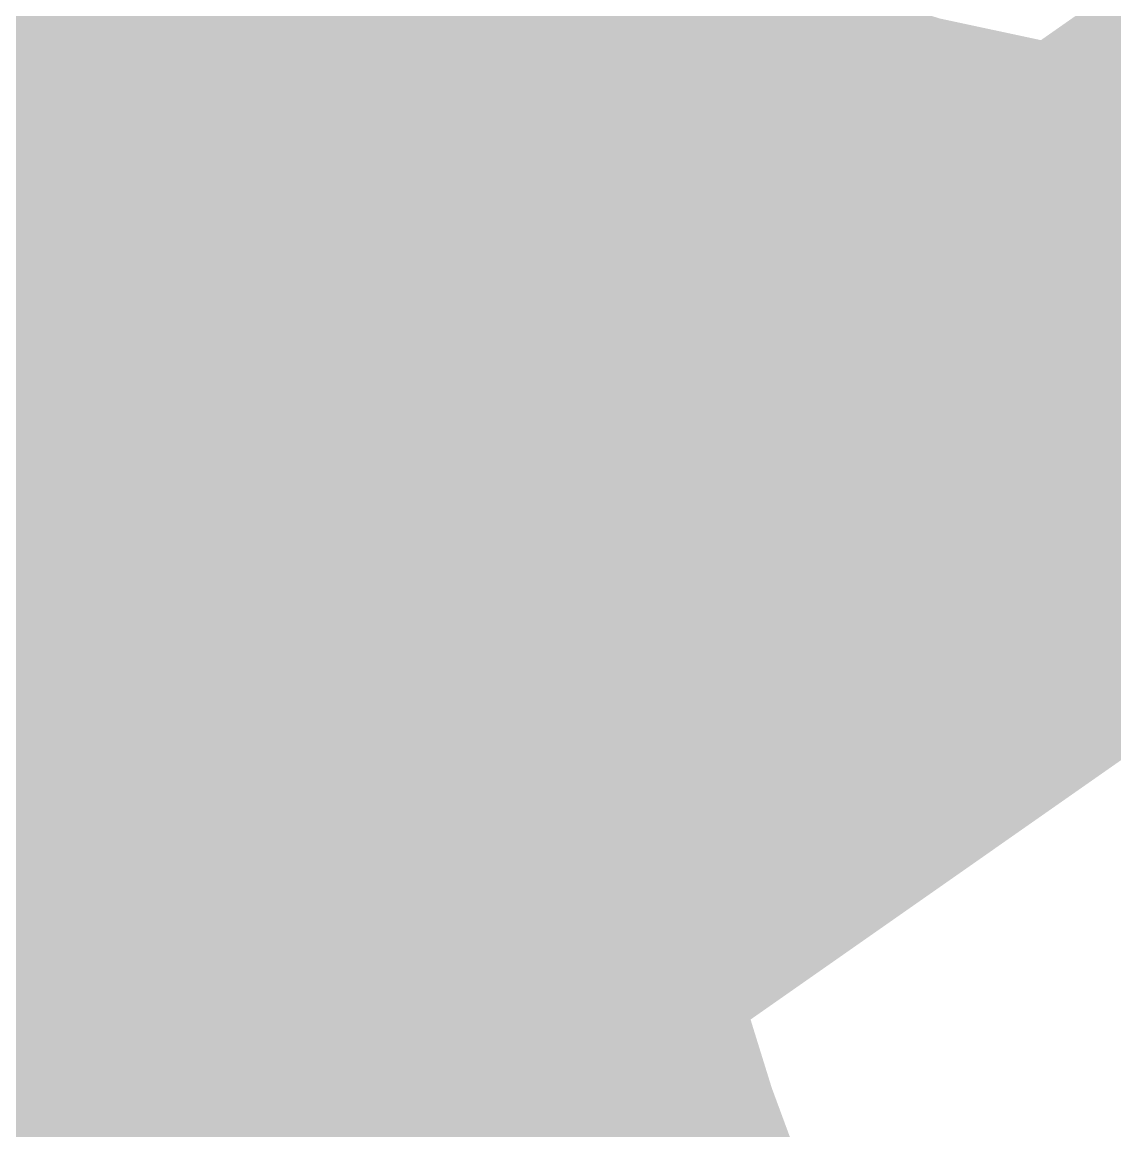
# Model space of a CAD drawing. Header units: inches. Extents: x 1 to 35.5, y 1 to 35.6.
# Drawn here: x 10.3033 to 10.647, y 9.3629 to 9.7117 of the extents above; entities that cross this region are included whole.
import ezdxf

# ---------------------------------------------------------------- set-up
doc = ezdxf.new("R2010")
doc.units = ezdxf.units.IN
for name, color, linetype in [('Bottom Layer', 76, 'Continuous'), ('Bottom Layer 1', 5, 'Continuous'), ('Bottom Overlay', 54, 'Continuous'), ('Mechanical 2', 216, 'Continuous'), ('Mechanical 4', 56, 'Continuous'), ('Top Layer', 16, 'Continuous'), ('Top Layer 1', 1, 'Continuous')]:
    doc.layers.add(name, color=color, linetype=linetype)

# ---------------------------------------------------------------- blocks, each defined once
blk = doc.blocks.new('SOIC_8_B_34')
at = {"layer": 'Bottom Overlay'}
blk.add_lwpolyline([(-1.6, 2.5, 0.2, 0.2, 0), (-1.6, -2.5, 0.2, 0.2, 0)], format="xyseb", dxfattribs=at)
at = {"layer": 'Mechanical 4'}
blk.add_lwpolyline([(-0.52501, -1.525, 0.25, 0.25, 1), (-1.525, -1.525, 0.25, 0.25, 1)], format="xyseb", close=True, dxfattribs=at)

msp = doc.modelspace()

# ---------------------------------------------------------------- hatches: boundary and pattern name
at = {"layer": 'Bottom Layer'}
h = msp.add_hatch(color=76, dxfattribs=at)
edge = h.paths.add_edge_path()
edge.add_arc((10.1, 9.5), 0.4, 0, 360)
at = {"layer": 'Bottom Layer 1'}
h = msp.add_hatch(color=5, dxfattribs=at)
edge = h.paths.add_edge_path()
edge.add_arc((10.1, 9.5), 0.4, 0, 360)
msp.add_hatch(color=5, dxfattribs=at).paths.add_polyline_path([(10.52793, 9.02481), (10.50215, 9.04783), (10.47415, 9.06755), (10.44395, 9.08396), (10.41153, 9.09706), (10.37689, 9.10686), (10.34005, 9.11335), (10.30099, 9.11654), (10.25971, 9.11642), (10.21623, 9.11299), (10.17052, 9.10626), (10.49507, 9.56264), (10.5041, 9.5114), (10.52611, 9.41831), (10.53909, 9.37646), (10.55339, 9.33773), (10.569, 9.30212), (10.58594, 9.26964), (10.60419, 9.24028), (10.62376, 9.21405), (10.64465, 9.19094)])
at = {"layer": 'Top Layer'}
h = msp.add_hatch(color=16, dxfattribs=at)
edge = h.paths.add_edge_path()
edge.add_arc((10.1, 9.5), 0.4, 0, 360)
at = {"layer": 'Top Layer 1'}
h = msp.add_hatch(color=1, dxfattribs=at)
edge = h.paths.add_edge_path()
edge.add_arc((10.1, 9.5), 0.4, 0, 360)
msp.add_hatch(color=1, dxfattribs=at).paths.add_polyline_path([(10.74, 9.5), (10.70496, 9.498), (10.67119, 9.49201), (10.63869, 9.48203), (10.60744, 9.46805), (10.57747, 9.45008), (10.54876, 9.42811), (10.52132, 9.40215), (10.49514, 9.3722), (10.47023, 9.33825), (10.44659, 9.30031), (10.30659, 9.84252), (10.35292, 9.81544), (10.48078, 9.75131), (10.51969, 9.73563), (10.59195, 9.71283), (10.62529, 9.7057), (10.65678, 9.70143), (10.68641, 9.7)])

# ---------------------------------------------------------------- linework, layer by layer
at = {"layer": 'Bottom Layer 1'}
msp.add_lwpolyline([(10.19416, 9.5, 0.2, 0.2, 0), (11.12348, 8.57068, 0.2, 0.2, 0)], format="xyseb", dxfattribs=at)
at = {"layer": 'Mechanical 2'}
msp.add_lwpolyline([(35.125, 18.125, 0.25, 0.25, 1), (1.125, 18.125, 0.25, 0.25, 1)], format="xyseb", close=True, dxfattribs=at)
at = {"layer": 'Top Layer 1'}
msp.add_lwpolyline([(10.2, 9.6, 0.2, 0.2, 0), (14.76569, 9.6, 0.2, 0.2, 0)], format="xyseb", dxfattribs=at)

# ---------------------------------------------------------------- block references
at = {"rotation": 125}
msp.add_blockref('SOIC_8_B_34', (8, 9.7), dxfattribs=at)

doc.saveas('drawing.dxf')
